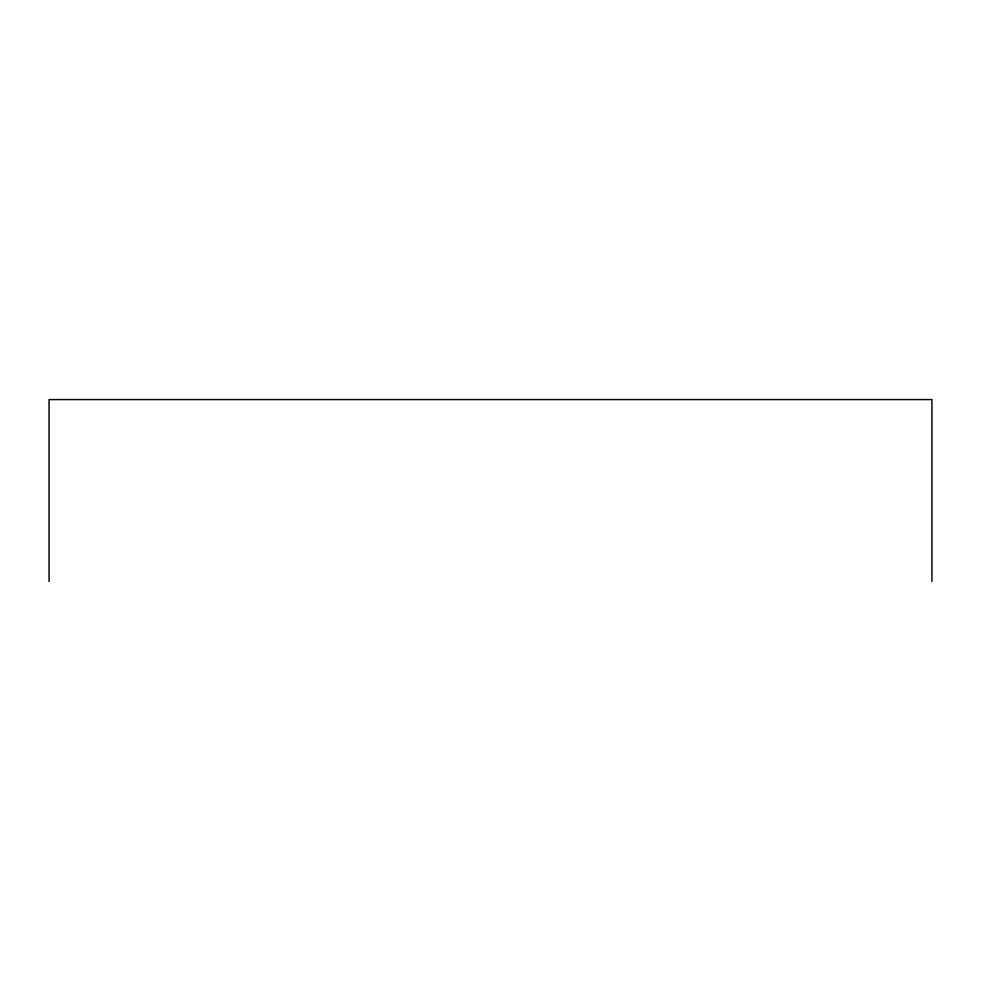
<?xml version="1.0" encoding="UTF-8"?>
<svg xmlns="http://www.w3.org/2000/svg" width="981" height="981" viewBox="0 0 981 981"><rect width="100%" height="100%" fill="white"/><g stroke="black" fill="none" stroke-linecap="round" stroke-linejoin="round"><path stroke-width="1.47" d="M931.95 581.426L931.95 399.574L49.05 399.574L49.05 581.426"/></g></svg>
